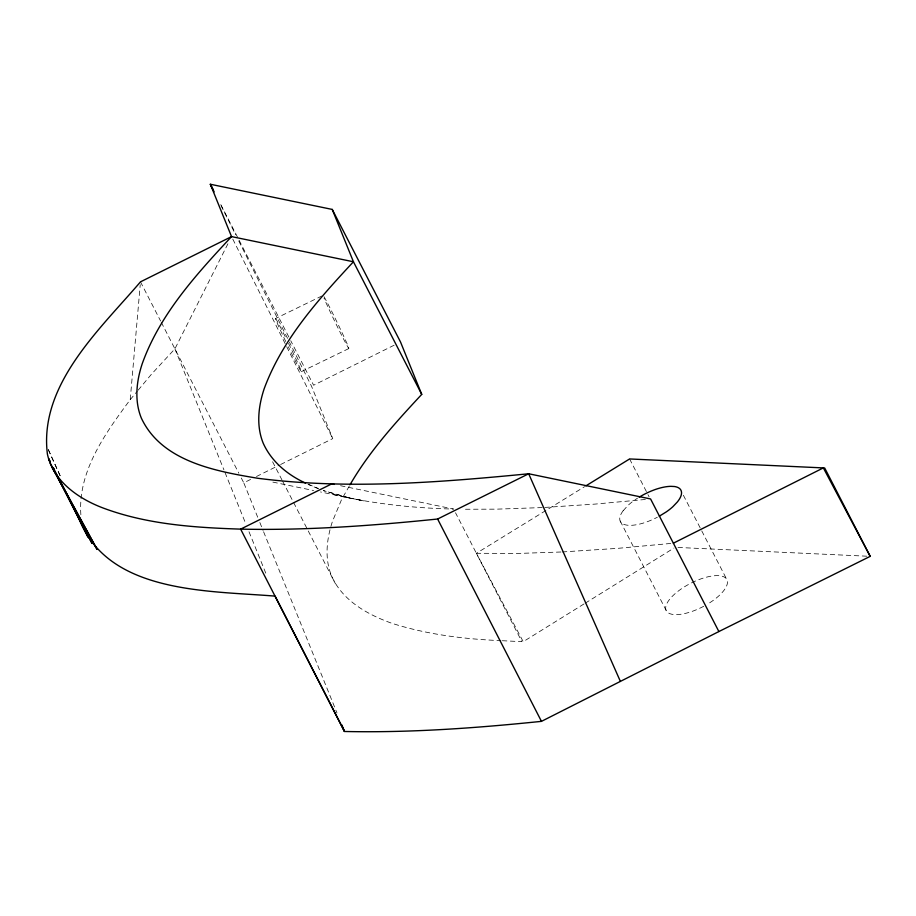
<?xml version="1.0" encoding="UTF-8"?>
<svg xmlns="http://www.w3.org/2000/svg" width="916" height="916" viewBox="0 0 916 916"><rect width="100%" height="100%" fill="white"/><g stroke="black" fill="none" stroke-linecap="round" stroke-linejoin="round"><path stroke-width="0.69" stroke-dasharray="4.58 3.44" d="M80.871 514.746C77.688 471.042 105.569 433.039 130.221 399.662L140.24 284.693M138.133 390.193L151.323 374.392L174.91 348.836L228.324 242.98M349.362 485.927L341.565 499.575L332.474 521.364A371.449 143.938 -27.2 0 0 331.535 575.855C342.355 600.633 367.327 614.464 391.647 623.223C426.948 634.513 464.011 639.105 500.938 640.65M623.189 510.727L627.62 505.781A31.751 12.309 -27.2 0 1 634.548 500.136L637.536 498.155M130.221 399.662L137.251 391.246M583.984 603.953L523.231 641.692L476.389 553.298L584.603 486.659M585.198 603.197L673.901 548.089M394.143 345.206L313.615 385.224L290.738 340.706M257.694 517.208L243.77 482.824L251.396 479.034M256.48 476.503L279.357 465.133M280.628 464.504L332.748 438.604L311.543 386.254L289.41 342.057M285.735 341.496A29.53 0.847 64.1 0 1 275.487 318.55L321.791 296.028M301.33 371.644L348.904 348.515M645.368 499.472L594.942 504.109L543.577 507.51M670.764 543.451L617.739 548.352L562.298 551.947M542.226 507.579L496.461 509.159L463.92 509.25M560.947 552.005L519.246 553.401L476.389 553.298M677.966 547.459L867.349 556.218M502.334 640.719L521.902 641.669L455.504 512.742M332.977 494.514C372.549 503.697 413.013 508.151 453.603 509.056L339.321 485.457M349.328 497.938L323.348 490.61L349.328 497.938L363.973 500.915L320.543 491.949M272.876 482.114L313.627 490.529M318.299 488.686L308.154 484.472M308.097 484.163L318.264 488.468M683.37 495.247L727.052 579.977M629.601 458.95L649.112 496.827M272.602 461.779L281.945 479.892M282.563 481.095L335.416 583.71M620.189 520.998L666.069 610.274M220.79 204.6L238.446 238.95M239.099 240.221L290.086 339.435M140.48 281.853L160.621 321.035M161.273 322.295L238.847 473.251M241.309 478.038L243.77 482.824M221.088 205.711L235.641 234.748M238.801 241.068L288.78 340.798M232.801 239.122L332.748 438.604M48.319 449.63L61.154 477.946M48.33 449.687L60.09 475.748M259.846 522.498L263.052 530.433M263.59 531.761L336.985 712.957M174.91 348.836L223.951 469.908M224.993 472.484L245.866 523.998M248.992 531.727L266.212 574.229M288.529 343.397A29.53 0.847 64.1 0 1 301.341 371.598A29.53 0.847 64.1 0 1 288.3 346.775M275.487 318.55A29.53 0.847 64.1 0 1 286.594 339.47M623.12 510.75A34.155 13.236 -27.2 0 0 644.131 522.818A30.32 11.759 -27.2 0 0 646.078 522.166L648.081 521.422A36.892 14.301 -27.2 0 0 657.299 517.277M703.706 606.289A34.064 13.202 -27.2 0 1 666.573 604.217A34.064 13.202 -27.2 0 1 716.907 575.626A34.064 13.202 -27.2 0 1 707.908 603.907M324.001 296.681A29.53 0.847 64.1 0 1 343.821 336.481A29.53 0.847 64.1 0 1 343.855 339.607A29.53 0.847 64.1 0 1 324.024 298.169"/><path stroke-width="1.37" d="M350.072 484.679C369.4 451.29 395.563 422.482 421.738 394.384L400.532 342.034L332.233 209.421L210.337 184.253L231.542 236.603L353.439 261.77L421.738 394.384M585.828 485.904L629.601 458.95L824.675 467.973L870.2 556.356L718.877 631.548L541.459 721.361C476.045 728.083 410.288 732.892 344.485 731.483L240.645 529.127C194.238 527.605 146.812 524.41 102.947 507.945C78.455 498.682 53.231 481.221 47.403 454.118C38.747 384.88 99.684 329.577 140.48 281.853L231.542 236.603C196.368 274.353 159.945 314.177 142.278 363.583C136.45 380.999 134.217 400.681 141.327 418.074C161.651 461.458 215.26 471.168 257.808 478.278C347.748 489.831 438.821 482.469 528.681 473.767L650.578 498.945L718.877 631.548M639.162 497.136L643.765 494.548A36.594 14.187 -27.2 0 1 653.039 490.335L655.089 489.568A30.526 11.839 -27.2 0 1 657.093 488.892A34.556 13.396 -27.2 0 1 670.901 486.339L674.508 486.522A33.732 13.076 -27.2 0 1 681.378 491.468A34.064 13.202 -27.2 0 1 677.302 502.037L672.882 506.685A31.808 12.332 -27.2 0 1 666.184 511.964L659.245 516.235M673.363 543.188L823.358 467.904L870.2 556.356M334.237 484.404L331.707 483.888L240.645 529.127C306.448 530.547 372.205 525.738 437.619 519.017L528.681 473.767L620.384 681.412M305.555 483.098C287.59 474.912 271.445 461.55 263.236 443.252A371.449 143.938 -27.2 0 1 264.174 388.75C282.346 339.493 318.218 299.635 353.439 261.77L332.233 209.421M77.723 514.849C104.676 594.003 207.153 590.499 275.075 596.121L344.485 731.483L341.805 724.865M52.098 467.378L97.062 549.428L50.197 463.13L92.092 543.474L57.708 476.412M437.619 519.017L541.459 721.361M212.947 189.337L210.337 184.253L214.126 191.822M54.468 470.091L53.174 467.561L88.005 537.154L78.662 516.555M84.066 527.856L84.776 530.479M49.922 461.229L48.628 458.698L49.899 461.229"/></g></svg>
